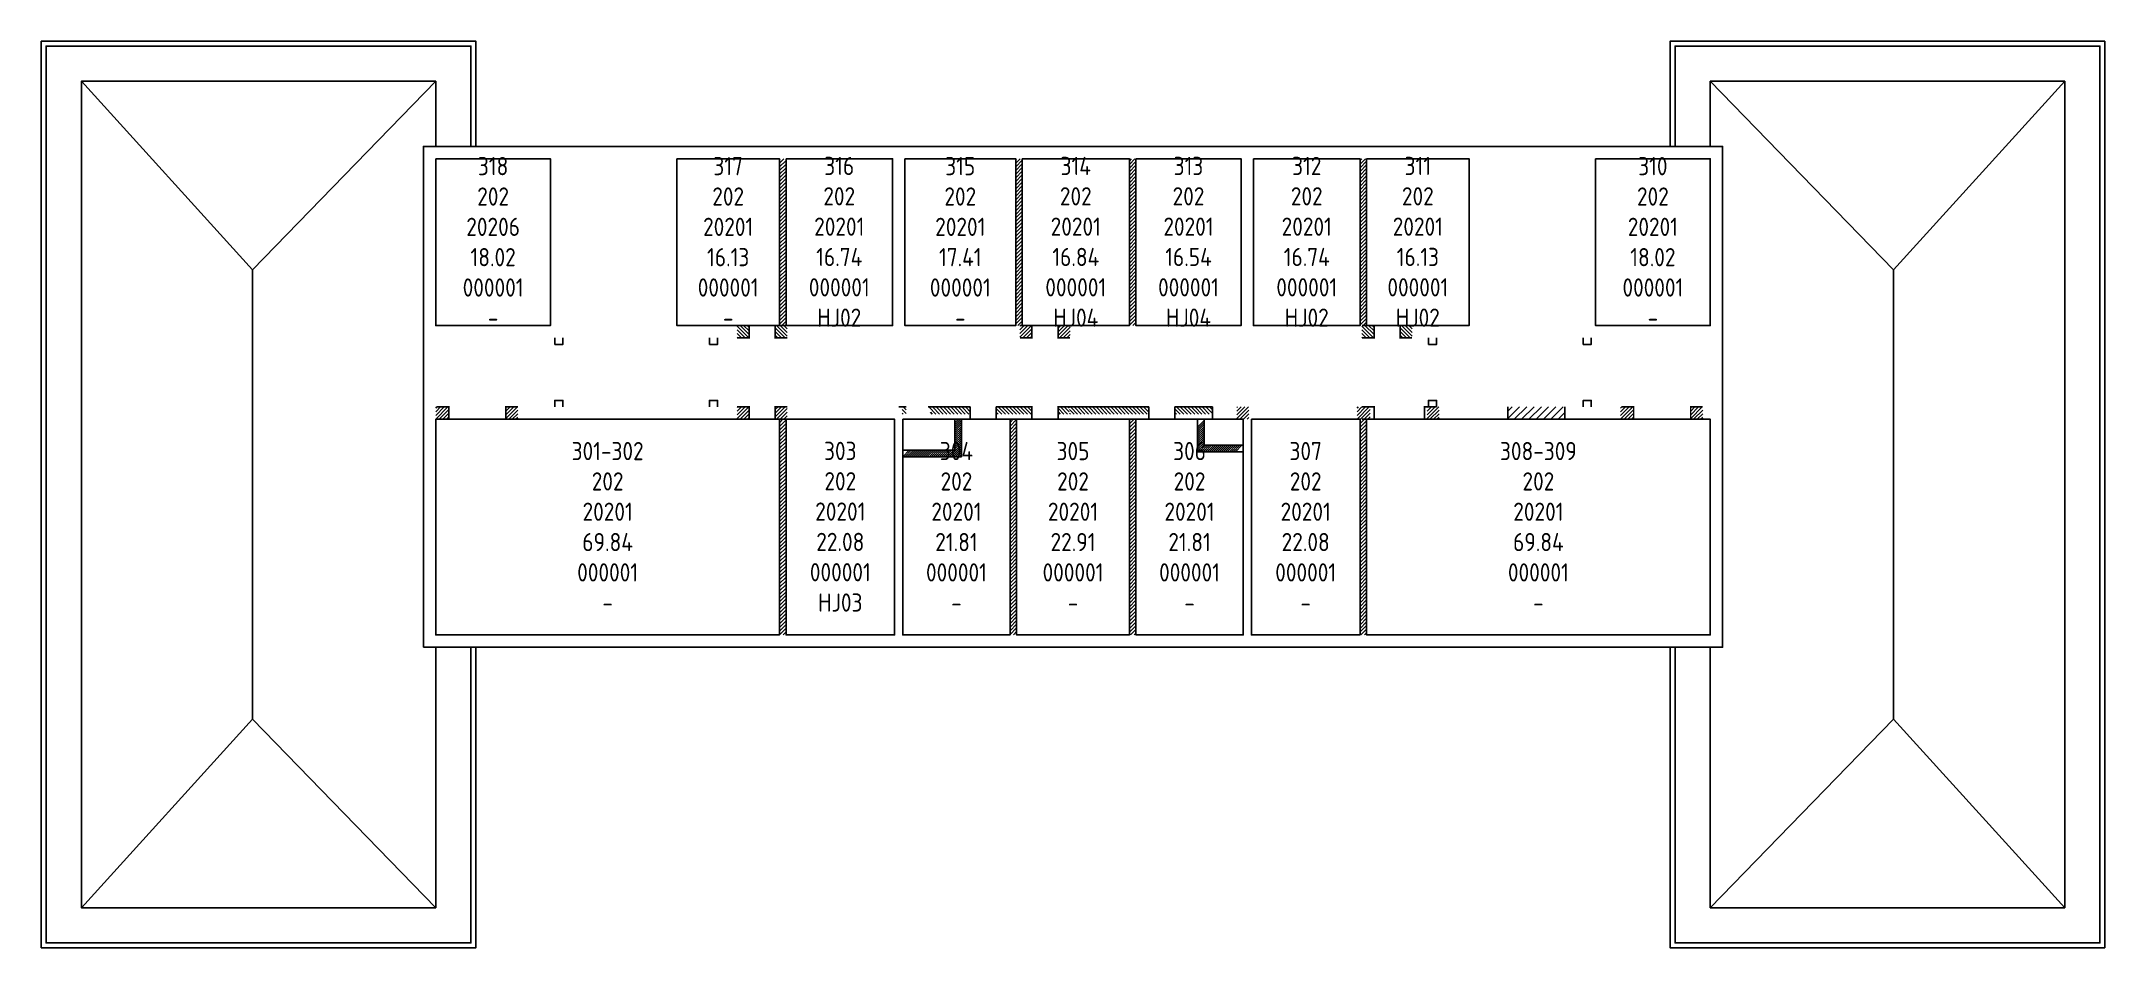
# Model space of a CAD drawing. Extents: x -129913 to -66573, y -219363 to -191523.
import ezdxf

# ---------------------------------------------------------------- set-up
doc = ezdxf.new("R2010")
doc.units = 0
doc.header["$LTSCALE"] = 1000
doc.header["$MEASUREMENT"] = 0
for name, color, linetype in [('GORS', 6, 'Continuous'), ('RM$', 5, 'Continuous'), ('RM$TXT', 5, 'Continuous'), ('主体', 9, 'Continuous')]:
    doc.layers.add(name, color=color, linetype=linetype)
doc.styles.get("Standard").update_dxf_attribs({"font": 'gbenor.shx', "bigfont": 'gbcbig.shx'})
pattern_1 = [(45, (0, 33329.58), (-56.1266, 56.1266), [])]

msp = doc.modelspace()

# ---------------------------------------------------------------- hatches: boundary and pattern name
at = {"layer": '主体'}
h = msp.add_hatch(dxfattribs=at)
h.set_pattern_fill('ANSI31', color=2, scale=50, style=0)
h.set_pattern_definition(pattern_1)
h.paths.add_polyline_path([(-107253, -209753), (-107053, -209753), (-107053, -203133), (-107253, -203133)])
h.paths.add_polyline_path([(-107253, -200252), (-107053, -200252), (-107053, -195133), (-107253, -195133)])
h = msp.add_hatch(dxfattribs=at)
h.set_pattern_fill('ANSI31', color=2, scale=50, style=0)
h.set_pattern_definition([(45, (-10569.94, 41329.58), (-56.1266, 56.1266), [])])
h.paths.add_polyline_path([(-100003, -200253), (-99803, -200253), (-99803, -195133), (-100003, -195133)])
h = msp.add_hatch(dxfattribs=at)
h.set_pattern_fill('ANSI31', color=2, scale=50, style=0)
h.set_pattern_definition(pattern_1)
h.paths.add_polyline_path([(-96313, -195133), (-96513, -195133), (-96513, -200253), (-96313, -200253)])
h.paths.add_polyline_path([(-89233, -195133), (-89433, -195133), (-89433, -200253), (-89233, -200253)])
h = msp.add_hatch(dxfattribs=at)
h.set_pattern_fill('ANSI31', color=2, scale=50, style=0)
h.set_pattern_definition([(315, (-8580, -357273.81), (-56.1266, -56.1266), [])])
h.paths.add_polyline_path([(-108183, -200632), (-108553, -200632), (-108553, -200442), (-108183, -200442)])
h.paths.add_polyline_path([(-108183, -200442), (-108553, -200442), (-108553, -200252), (-108183, -200252)])
h.paths.add_polyline_path([(-107013, -200632), (-107383, -200632), (-107383, -200442), (-107013, -200442)])
h.paths.add_polyline_path([(-107013, -200442), (-107383, -200442), (-107383, -200252), (-107013, -200252)])
h = msp.add_hatch(dxfattribs=at)
h.set_pattern_fill('ANSI31', color=256, scale=50, style=0)
h.set_pattern_definition([(45, (100, -43611.75), (-56.1266, 56.1266), [])])
h.paths.add_polyline_path([(-99503, -200253), (-99873, -200253), (-99873, -200443), (-99503, -200443)])
h.paths.add_polyline_path([(-99503, -200443), (-99873, -200443), (-99873, -200633), (-99503, -200633)])
h.paths.add_polyline_path([(-98333, -200253), (-98703, -200253), (-98703, -200443), (-98333, -200443)])
h.paths.add_polyline_path([(-98333, -200443), (-98703, -200443), (-98703, -200633), (-98333, -200633)])
h = msp.add_hatch(dxfattribs=at)
h.set_pattern_fill('ANSI31', color=256, scale=50, style=0)
h.set_pattern_definition([(315, (10600, -357273.81), (-56.1266, -56.1266), [])])
h.paths.add_polyline_path([(-89003, -200632), (-89373, -200632), (-89373, -200442), (-89003, -200442)])
h.paths.add_polyline_path([(-89003, -200442), (-89373, -200442), (-89373, -200252), (-89003, -200252)])
h.paths.add_polyline_path([(-87833, -200632), (-88203, -200632), (-88203, -200442), (-87833, -200442)])
h.paths.add_polyline_path([(-87833, -200442), (-88203, -200442), (-88203, -200252), (-87833, -200252)])
h = msp.add_hatch(dxfattribs=at)
h.set_pattern_fill('ANSI31', color=2, scale=50, style=0)
h.set_pattern_definition(pattern_1)
h.paths.add_polyline_path([(-117403, -202753), (-117773, -202753), (-117803, -202753), (-117803, -202943), (-117403, -202943)])
h.paths.add_polyline_path([(-117403, -202943), (-117803, -202943), (-117803, -203133), (-117403, -203133)])
h.paths.add_polyline_path([(-115283, -202753), (-115653, -202753), (-115653, -202943), (-115283, -202943)])
h.paths.add_polyline_path([(-115283, -202943), (-115653, -202943), (-115653, -203133), (-115283, -203133)])
h = msp.add_hatch(dxfattribs=at)
h.set_pattern_fill('ANSI31', color=2, scale=50, style=0)
h.set_pattern_definition([(45, (-8580, -46111.75), (-56.1266, 56.1266), [])])
h.paths.add_polyline_path([(-108183, -202753), (-108553, -202753), (-108553, -202943), (-108183, -202943)])
h.paths.add_polyline_path([(-108183, -202943), (-108553, -202943), (-108553, -203133), (-108183, -203133)])
h.paths.add_polyline_path([(-107013, -202753), (-107383, -202753), (-107383, -202943), (-107013, -202943)])
h.paths.add_polyline_path([(-107013, -202943), (-107383, -202943), (-107383, -203133), (-107013, -203133)])
h = msp.add_hatch(dxfattribs=at)
h.set_pattern_fill('ANSI31', color=2, scale=50, angle=90, style=0)
h.set_pattern_definition([(135, (-339945.28, -113539.36), (-56.1266, -56.1266), [])])
h.paths.add_polyline_path([(-99503, -202973), (-99503, -202773), (-100597, -202773), (-100597, -202973)])
h.paths.add_polyline_path([(-98703, -202773), (-98703, -202973), (-98363, -202973), (-98363, -202773)])
h.paths.add_polyline_path([(-103361, -202973), (-103361, -202773), (-103483, -202773), (-103483, -202973)])
edge = h.paths.add_edge_path()
edge.add_arc((-103361, -203144), 776, 12.72678, 28.55708)
edge.add_line((-102679, -202773), (-101397, -202773))
edge.add_line((-101397, -202773), (-101397, -202973))
edge.add_line((-101397, -202973), (-102604, -202973))
h = msp.add_hatch(dxfattribs=at)
h.set_pattern_fill('ANSI31', color=2, scale=50, style=0)
h.set_pattern_definition(pattern_1)
h.paths.add_polyline_path([(-96313, -203133), (-96513, -203133), (-96513, -209753), (-96313, -209753)])
h.paths.add_polyline_path([(-99973, -203133), (-100173, -203133), (-100173, -209753), (-99973, -209753)])
h = msp.add_hatch(dxfattribs=at)
h.set_pattern_fill('ANSI31', color=2, scale=50, angle=90, style=0)
h.set_pattern_definition([(135, (-334810.28, -113539.36), (-56.1266, -56.1266), [])])
h.paths.add_polyline_path([(-95915, -202973), (-95915, -202773), (-98348, -202773), (-98348, -202973)])
h.paths.add_polyline_path([(-93966, -202973), (-93966, -202773), (-95115, -202773), (-95115, -202973)])
h = msp.add_hatch(dxfattribs=at)
h.set_pattern_fill('ANSI31', color=2, scale=50, style=0)
h.set_pattern_definition([(45, (28280.095, 33329.58), (-56.1266, 56.1266), [])])
h.paths.add_polyline_path([(-89123, -202753), (-89493, -202753), (-89523, -202753), (-89523, -202943), (-89123, -202943)])
h.paths.add_polyline_path([(-89123, -202943), (-89523, -202943), (-89523, -203133), (-89123, -203133)])
h.paths.add_polyline_path([(-87003, -202753), (-87373, -202753), (-87373, -202943), (-87003, -202943)])
h.paths.add_polyline_path([(-87003, -202943), (-87373, -202943), (-87373, -203133), (-87003, -203133)])
h = msp.add_hatch(dxfattribs=at)
h.set_pattern_fill('ANSI31', color=2, scale=50, style=0)
h.set_pattern_definition(pattern_1)
h.paths.add_polyline_path([(-89433, -209753), (-89233, -209753), (-89233, -203133), (-89373, -203133), (-89433, -203133)])
h = msp.add_hatch(dxfattribs=at)
h.set_pattern_fill('ANSI31', color=2, scale=100, style=0)
h.set_pattern_definition([(45, (0, 33329.58), (-112.2532, 112.2532), [])])
h.paths.add_polyline_path([(-84893, -202753), (-84893, -202943), (-83143, -202943), (-83143, -202753)])
h.paths.add_polyline_path([(-84893, -202943), (-84893, -203133), (-83143, -203133), (-83143, -202943)])
h = msp.add_hatch(dxfattribs=at)
h.set_pattern_fill('ANSI31', color=2, scale=50, style=0)
h.set_pattern_definition([(45, (36370, 33329.58), (-56.1266, 56.1266), [])])
h.paths.add_polyline_path([(-81033, -202753), (-81403, -202753), (-81433, -202753), (-81433, -202943), (-81033, -202943)])
h.paths.add_polyline_path([(-81033, -202943), (-81433, -202943), (-81433, -203133), (-81033, -203133)])
h.paths.add_polyline_path([(-78913, -202753), (-79283, -202753), (-79283, -202943), (-78913, -202943)])
h.paths.add_polyline_path([(-78913, -202943), (-79283, -202943), (-79283, -203133), (-78913, -203133)])

# ---------------------------------------------------------------- linework, layer by layer
at = {"layer": 'GORS'}
msp.add_lwpolyline([(-118183, -210133), (-78303, -210133), (-78303, -194753), (-118183, -194753), (-118183, -210133)], dxfattribs=at)
at = {"layer": 'RM$'}
for points in [[(-117803, -195133), (-114283, -195133), (-114283, -200253), (-117803, -200253)], [(-110403, -195133), (-107253, -195133), (-107253, -200253), (-110403, -200253)], [(-107053, -195133), (-103783, -195133), (-103783, -200253), (-107053, -200253)], [(-103403, -195133), (-100003, -195133), (-100003, -200253), (-103403, -200253)], [(-99803, -195133), (-96513, -195133), (-96513, -200253), (-99803, -200253)], [(-96313, -195133), (-93083, -195133), (-93083, -200253), (-96313, -200253)], [(-92703, -195133), (-89433, -195133), (-89433, -200253), (-92703, -200253)], [(-89233, -195133), (-86083, -195133), (-86083, -200253), (-89233, -200253)], [(-82203, -195133), (-78683, -195133), (-78683, -200253), (-82203, -200253)], [(-117803, -203133), (-107253, -203133), (-107253, -209753), (-117803, -209753)], [(-107053, -203133), (-103718, -203133), (-103718, -209753), (-107053, -209753)], [(-103468, -203133), (-100173, -203133), (-100173, -209753), (-103468, -209753)], [(-99973, -203133), (-96513, -203133), (-96513, -209753), (-99973, -209753)], [(-96313, -203133), (-93018, -203133), (-93018, -209753), (-96313, -209753)], [(-92768, -203133), (-89433, -203133), (-89433, -209753), (-92768, -209753)], [(-89233, -203133), (-78683, -203133), (-78683, -209753), (-89233, -209753)]]:
    msp.add_lwpolyline(points, close=True, dxfattribs=at)
at = {"layer": '主体', "color": 2}
for p, q in [((-123433, -198546), (-128683, -192753)), ((-117803, -192753), (-123433, -198546)), ((-78683, -192753), (-73053, -198546)), ((-73053, -198546), (-67803, -192753)), ((-123433, -198546), (-123433, -212340)), ((-73053, -198546), (-73053, -212340)), ((-101868, -203241), (-101761, -203133)), ((-101868, -203303), (-101699, -203133)), ((-101868, -203364), (-101668, -203164)), ((-101868, -203426), (-101668, -203226)), ((-101868, -203488), (-101668, -203288)), ((-101868, -203488), (-101668, -203288)), ((-94418, -203375), (-94218, -203175)), ((-94418, -203437), (-94218, -203237)), ((-94418, -203498), (-94218, -203298)), ((-93215, -202773), (-93195, -202753)), ((-93215, -202885), (-93083, -202753)), ((-93215, -202997), (-93161, -202943)), ((-93215, -203109), (-93049, -202943)), ((-93161, -202943), (-92971, -202753)), ((-93126, -203133), (-92936, -202943)), ((-93049, -202943), (-92859, -202753)), ((-93014, -203133), (-92845, -202964)), ((-92936, -202943), (-92845, -202852)), ((-92902, -203133), (-92845, -203076)), ((-102045, -204283), (-101668, -203907)), ((-101868, -203550), (-101668, -203350)), ((-101868, -203612), (-101668, -203412)), ((-101868, -203674), (-101668, -203474)), ((-101868, -203736), (-101668, -203536)), ((-101868, -203798), (-101668, -203598)), ((-101868, -203859), (-101668, -203659)), ((-101868, -203921), (-101668, -203721)), ((-101868, -203983), (-101668, -203783)), ((-101868, -204045), (-101668, -203845)), ((-94418, -203560), (-94218, -203360)), ((-94418, -203622), (-94218, -203422)), ((-94418, -203684), (-94218, -203484)), ((-94418, -203746), (-94218, -203546)), ((-94418, -203808), (-94218, -203608)), ((-94418, -203870), (-94218, -203670)), ((-94418, -203931), (-94218, -203731)), ((-94418, -203993), (-94218, -203793)), ((-94418, -204055), (-94218, -203855)), ((-94418, -204117), (-94218, -203917)), ((-94372, -204133), (-94172, -203933)), ((-94311, -204133), (-94111, -203933)), ((-94249, -204133), (-94049, -203933)), ((-94187, -204133), (-93987, -203933)), ((-94125, -204133), (-93925, -203933)), ((-94063, -204133), (-93863, -203933)), ((-94001, -204133), (-93801, -203933)), ((-93939, -204133), (-93739, -203933)), ((-93877, -204133), (-93677, -203933)), ((-93816, -204133), (-93616, -203933)), ((-93754, -204133), (-93554, -203933)), ((-93692, -204133), (-93492, -203933)), ((-93630, -204133), (-93430, -203933)), ((-93568, -204133), (-93368, -203933)), ((-93506, -204133), (-93306, -203933)), ((-93444, -204133), (-93244, -203933)), ((-93383, -204133), (-93183, -203933)), ((-93321, -204133), (-93121, -203933)), ((-93259, -204133), (-93059, -203933)), ((-103468, -204283), (-103268, -204083)), ((-103406, -204283), (-103206, -204083)), ((-103344, -204283), (-103144, -204083)), ((-103282, -204283), (-103082, -204083)), ((-103220, -204283), (-103020, -204083)), ((-103158, -204283), (-102958, -204083)), ((-103096, -204283), (-102896, -204083)), ((-103035, -204283), (-102835, -204083)), ((-102973, -204283), (-102773, -204083)), ((-102911, -204283), (-102711, -204083)), ((-102849, -204283), (-102649, -204083)), ((-102787, -204283), (-102587, -204083)), ((-102725, -204283), (-102525, -204083)), ((-102663, -204283), (-102463, -204083)), ((-102601, -204283), (-102401, -204083)), ((-102540, -204283), (-102340, -204083)), ((-102478, -204283), (-102278, -204083)), ((-102416, -204283), (-102216, -204083)), ((-102354, -204283), (-102154, -204083)), ((-102292, -204283), (-102092, -204083)), ((-102230, -204283), (-102030, -204083)), ((-102168, -204283), (-101968, -204083)), ((-102106, -204283), (-101906, -204083)), ((-101983, -204283), (-101668, -203969)), ((-101921, -204283), (-101668, -204031)), ((-101859, -204283), (-101668, -204092)), ((-101797, -204283), (-101668, -204154)), ((-101735, -204283), (-101668, -204216)), ((-123433, -212340), (-128683, -218133)), ((-117803, -218133), (-123433, -212340)), ((-78683, -218133), (-73053, -212340)), ((-73053, -212340), (-67803, -218133))]:
    msp.add_line(p, q, dxfattribs=at)
at = {"layer": '主体', "color": 9}
for p, q in [((-103361, -202753), (-103593, -202753)), ((-103468, -203133), (-103361, -203133)), ((-101397, -202753), (-102690, -202753)), ((-102585, -203133), (-101397, -203133)), ((-101868, -203133), (-101868, -204083)), ((-101668, -203133), (-101668, -204283)), ((-101397, -203133), (-101397, -202753)), ((-99503, -202753), (-100597, -202753)), ((-100597, -202753), (-100597, -203133)), ((-100597, -203133), (-99503, -203133)), ((-99503, -203133), (-99503, -202753)), ((-95915, -202753), (-98703, -202753)), ((-98703, -202753), (-98703, -203133)), ((-98703, -203133), (-95915, -203133)), ((-95915, -203133), (-95915, -202753)), ((-93966, -202753), (-95115, -202753)), ((-95115, -202753), (-95115, -203133)), ((-95115, -203133), (-93018, -203133)), ((-94418, -203133), (-94418, -204133)), ((-94218, -203133), (-94218, -203933)), ((-93018, -203933), (-94218, -203933)), ((-103468, -204083), (-101868, -204083)), ((-103468, -204283), (-101668, -204283)), ((-93018, -204133), (-94418, -204133))]:
    msp.add_line(p, q, dxfattribs=at)
at = {"layer": '主体', "color": 4}
for p, q in [((-84893, -202753), (-84893, -203133)), ((-83143, -202753), (-83143, -203133))]:
    msp.add_line(p, q, dxfattribs=at)
at = {"layer": '主体'}
msp.add_line((-101673, -204283), (-101668, -204278), dxfattribs=at)
at = {"layer": '主体', "color": 2}
for points in [[(-116573, -194753), (-116573, -191523), (-129913, -191523), (-129913, -219363), (-116573, -219363), (-116573, -210133)], [(-116723, -194753), (-116723, -191673), (-129763, -191673), (-129763, -219213), (-116723, -219213), (-116723, -210133)], [(-79913, -194753), (-79913, -191523), (-66573, -191523), (-66573, -219363), (-79913, -219363), (-79913, -210133)], [(-79763, -194753), (-79763, -191673), (-66723, -191673), (-66723, -219213), (-79763, -219213), (-79763, -210133)], [(-117803, -194753), (-117803, -192753), (-128683, -192753), (-128683, -218133), (-117803, -218133), (-117803, -210133)], [(-117803, -194753), (-117803, -192753), (-128683, -192753), (-128683, -218133), (-117803, -218133), (-117803, -210133)], [(-78683, -194753), (-78683, -192753), (-67803, -192753), (-67803, -218133), (-78683, -218133), (-78683, -210133)]]:
    msp.add_lwpolyline(points, dxfattribs=at)
at = {"layer": '主体', "color": 9}
for points in [[(-113903, -200633), (-113903, -200833), (-114154, -200833)], [(-114154, -200833), (-114154, -200633)], [(-109153, -200633), (-109153, -200833), (-109403, -200833)], [(-109403, -200833), (-109403, -200633)], [(-87083, -200633), (-87083, -200833), (-87333, -200833)], [(-87333, -200833), (-87333, -200633)], [(-82333, -200633), (-82333, -200833), (-82584, -200833)], [(-82584, -200833), (-82584, -200633)], [(-113903, -202753), (-113903, -202553), (-114153, -202553), (-114153, -202753)], [(-109153, -202753), (-109153, -202553), (-109403, -202553), (-109403, -202753)], [(-87083, -202753), (-87083, -202553), (-87333, -202553), (-87333, -202753)], [(-82333, -202753), (-82333, -202553), (-82583, -202553), (-82583, -202753)]]:
    msp.add_lwpolyline(points, dxfattribs=at)
at = {"layer": '主体', "color": 4, "const_width": 50}
for points in [[(-108553, -200632), (-108183, -200632), (-108183, -200252), (-108553, -200252)], [(-107013, -200632), (-107383, -200632), (-107383, -200252), (-107013, -200252)], [(-99873, -200253), (-99503, -200253), (-99503, -200633), (-99873, -200633)], [(-98333, -200253), (-98703, -200253), (-98703, -200633), (-98333, -200633)], [(-89373, -200632), (-89003, -200632), (-89003, -200252), (-89373, -200252)], [(-87833, -200632), (-88203, -200632), (-88203, -200252), (-87833, -200252)], [(-117773, -202753), (-117403, -202753), (-117403, -203133), (-117773, -203133)], [(-115283, -202753), (-115653, -202753), (-115653, -203133), (-115283, -203133)], [(-108553, -202753), (-108183, -202753), (-108183, -203133), (-108553, -203133)], [(-107013, -202753), (-107383, -202753), (-107383, -203133), (-107013, -203133)], [(-99873, -202753), (-99503, -202753), (-99503, -203133), (-99873, -203133)], [(-98333, -202753), (-98703, -202753), (-98703, -203133), (-98333, -203133)], [(-89373, -202753), (-89003, -202753), (-89003, -203133), (-89373, -203133)], [(-87083, -202753), (-87452, -202753), (-87452, -203133), (-87080, -203133)], [(-81403, -202753), (-81033, -202753), (-81033, -203133), (-81403, -203133)], [(-78913, -202753), (-79283, -202753), (-79283, -203133), (-78913, -203133)]]:
    msp.add_lwpolyline(points, dxfattribs=at)
at = {"layer": '主体'}
msp.add_lwpolyline([(-93966, -202753), (-93966, -203133)], dxfattribs=at)

# ---------------------------------------------------------------- texts
at = {"layer": 'RM$TXT', "char_height": 558.8, "attachment_point": 2}
for s, insert in [('318^M^J202^M^J20206^M^J18.02^M^J000001^M^J-^M^J', (-116043, -195080)), ('317^M^J202^M^J20201^M^J16.13^M^J000001^M^J-^M^J', (-108828, -195080)), ('316^M^J202^M^J20201^M^J16.74^M^J000001^M^JHJ02^M^J', (-105418, -195074)), ('315^M^J202^M^J20201^M^J17.41^M^J000001^M^J-^M^J', (-101703, -195080)), ('314^M^J202^M^J20201^M^J16.84^M^J000001^M^JHJ04^M^J', (-98158, -195074)), ('313^M^J202^M^J20201^M^J16.54^M^J000001^M^JHJ04^M^J', (-94698, -195074)), ('312^M^J202^M^J20201^M^J16.74^M^J000001^M^JHJ02^M^J', (-91068, -195074)), ('311^M^J202^M^J20201^M^J16.13^M^J000001^M^JHJ02^M^J', (-87658, -195074)), ('310^M^J202^M^J20201^M^J18.02^M^J000001^M^J-^M^J', (-80443, -195080)), ('301-302^M^J202^M^J20201^M^J69.84^M^J000001^M^J-^M^J', (-112528, -203830)), ('303^M^J202^M^J20201^M^J22.08^M^J000001^M^JHJ03^M^J', (-105386, -203824)), ('304^M^J202^M^J20201^M^J21.81^M^J000001^M^J-^M^J', (-101821, -203830)), ('305^M^J202^M^J20201^M^J22.91^M^J000001^M^J-^M^J', (-98243, -203830)), ('306^M^J202^M^J20201^M^J21.81^M^J000001^M^J-^M^J', (-94666, -203830)), ('307^M^J202^M^J20201^M^J22.08^M^J000001^M^J-^M^J', (-91101, -203830)), ('308-309^M^J202^M^J20201^M^J69.84^M^J000001^M^J-^M^J', (-83958, -203830))]:
    msp.add_mtext(s, dxfattribs=dict(at, insert=insert))

doc.saveas('drawing.dxf')
